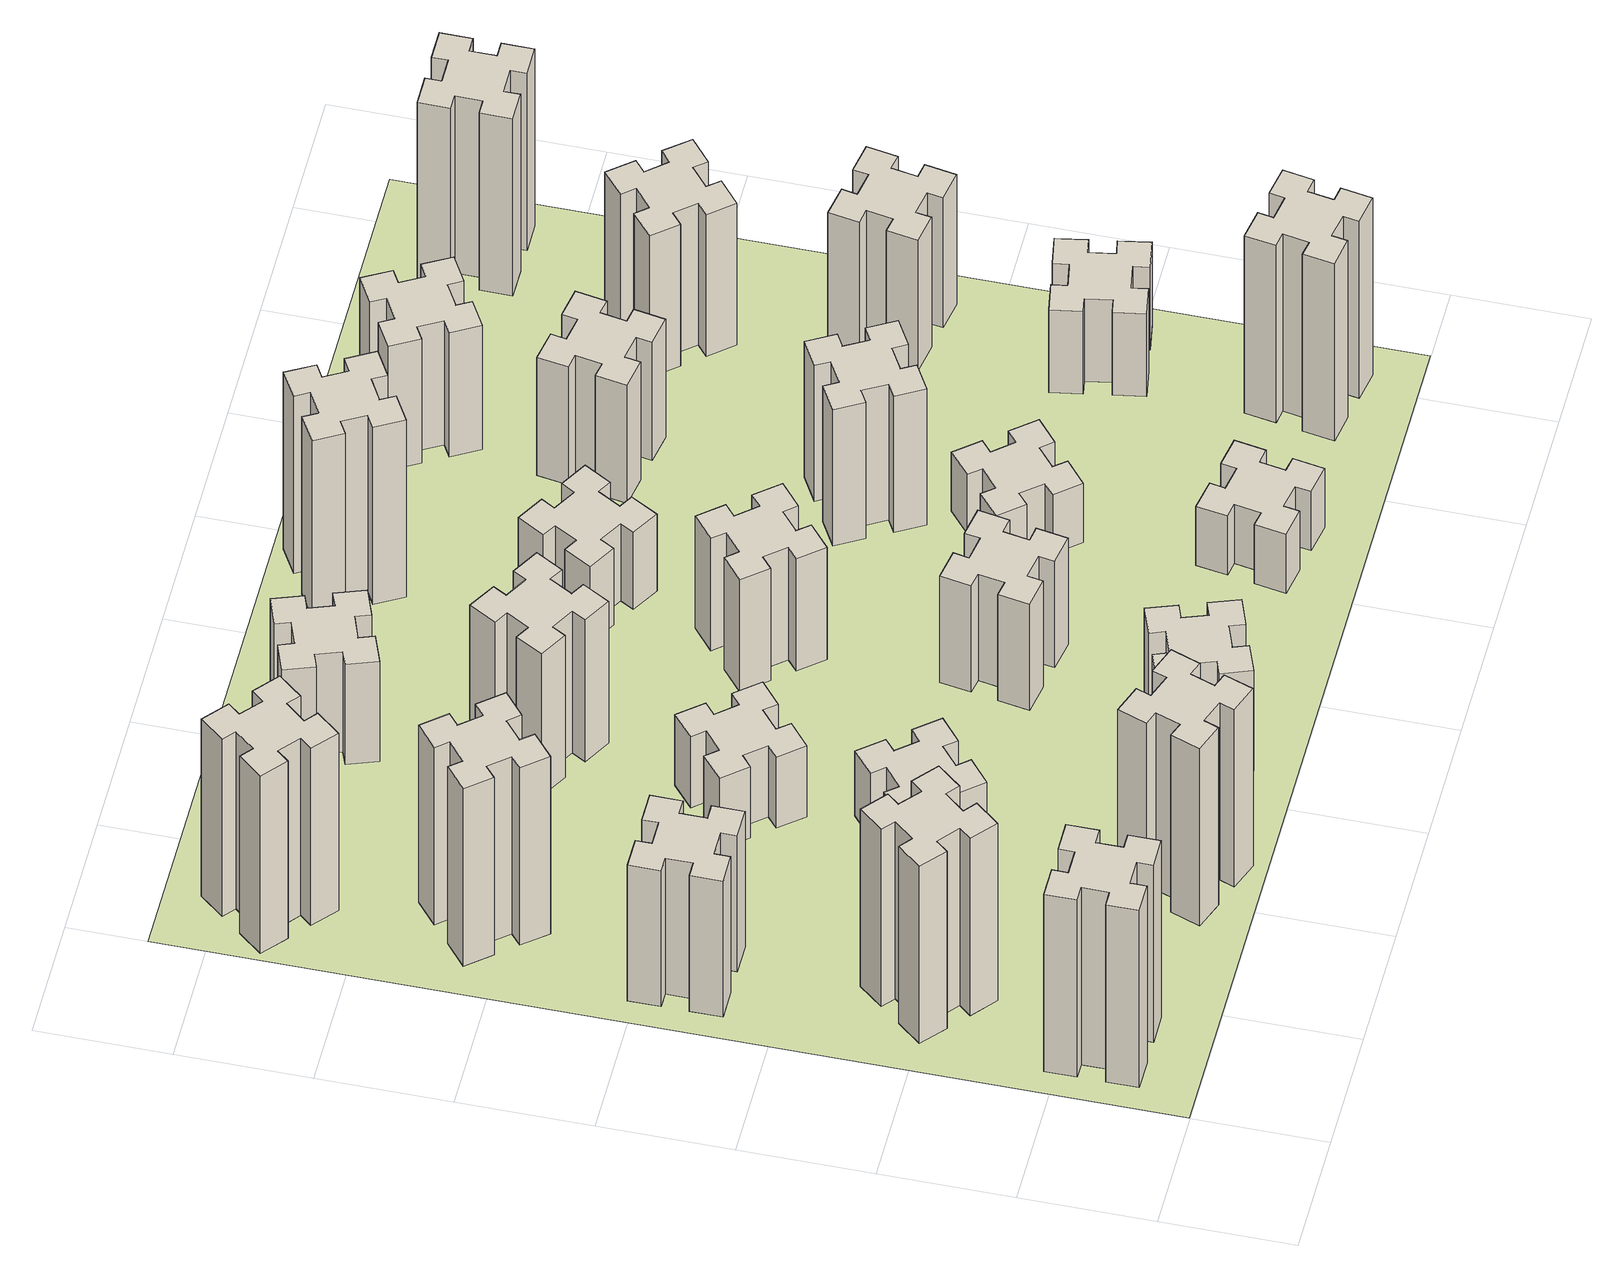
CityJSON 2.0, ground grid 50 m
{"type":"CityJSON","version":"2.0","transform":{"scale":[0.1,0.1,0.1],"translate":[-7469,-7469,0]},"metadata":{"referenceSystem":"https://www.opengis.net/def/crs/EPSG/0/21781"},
"CityObjects":{
"building1":{"type":"Building","attributes":{"class":"1000","function":"1000","usage":"1000","yearOfConstruction":2016,"roofType":"1000","measuredHeight":90,"storeysAboveGround":30,"storeysBelowGround":0},"geometry":[{"type":"Solid","lod":"1","boundaries":[[[[0,1,2,3,4,5,6,7,8,9,10,11,12,13,14,15,16,17,18,19]],[[17,16,20,21]],[[16,15,22,20]],[[15,14,23,22]],[[14,13,24,23]],[[13,12,25,24]],[[12,11,26,25]],[[11,10,27,26]],[[10,9,28,27]],[[9,8,29,28]],[[8,7,30,29]],[[7,6,31,30]],[[6,5,32,31]],[[5,4,33,32]],[[4,3,34,33]],[[3,2,35,34]],[[2,1,36,35]],[[1,0,37,36]],[[0,19,38,37]],[[19,18,39,38]],[[18,17,21,39]],[[24,25,26,27,28,29,30,31,32,33,34,35,36,37,38,39,21,20,22,23]]]]}]},
"building2":{"type":"Building","attributes":{"class":"1000","function":"1000","usage":"1000","yearOfConstruction":2016,"roofType":"1000","measuredHeight":90,"storeysAboveGround":30,"storeysBelowGround":0},"geometry":[{"type":"Solid","lod":"1","boundaries":[[[[40,41,42,43,44,45,46,47,48,49,50,51,52,53,54,55,56,57,58,59]],[[57,56,60,61]],[[56,55,62,60]],[[55,54,63,62]],[[54,53,64,63]],[[53,52,65,64]],[[52,51,66,65]],[[51,50,67,66]],[[50,49,68,67]],[[49,48,69,68]],[[48,47,70,69]],[[47,46,71,70]],[[46,45,72,71]],[[45,44,73,72]],[[44,43,74,73]],[[43,42,75,74]],[[42,41,76,75]],[[41,40,77,76]],[[40,59,78,77]],[[59,58,79,78]],[[58,57,61,79]],[[64,65,66,67,68,69,70,71,72,73,74,75,76,77,78,79,61,60,62,63]]]]}]},
"building3":{"type":"Building","attributes":{"class":"1000","function":"1000","usage":"1000","yearOfConstruction":2016,"roofType":"1000","measuredHeight":69,"storeysAboveGround":30,"storeysBelowGround":0},"geometry":[{"type":"Solid","lod":"1","boundaries":[[[[80,81,82,83,84,85,86,87,88,89,90,91,92,93,94,95,96,97,98,99]],[[97,96,100,101]],[[96,95,102,100]],[[95,94,103,102]],[[94,93,104,103]],[[93,92,105,104]],[[92,91,106,105]],[[91,90,107,106]],[[90,89,108,107]],[[89,88,109,108]],[[88,87,110,109]],[[87,86,111,110]],[[86,85,112,111]],[[85,84,113,112]],[[84,83,114,113]],[[83,82,115,114]],[[82,81,116,115]],[[81,80,117,116]],[[80,99,118,117]],[[99,98,119,118]],[[98,97,101,119]],[[104,105,106,107,108,109,110,111,112,113,114,115,116,117,118,119,101,100,102,103]]]]}]},
"building4":{"type":"Building","attributes":{"class":"1000","function":"1000","usage":"1000","yearOfConstruction":2016,"roofType":"1000","measuredHeight":90,"storeysAboveGround":30,"storeysBelowGround":0},"geometry":[{"type":"Solid","lod":"1","boundaries":[[[[120,121,122,123,124,125,126,127,128,129,130,131,132,133,134,135,136,137,138,139]],[[137,136,140,141]],[[136,135,142,140]],[[135,134,143,142]],[[134,133,144,143]],[[133,132,145,144]],[[132,131,146,145]],[[131,130,147,146]],[[130,129,148,147]],[[129,128,149,148]],[[128,127,150,149]],[[127,126,151,150]],[[126,125,152,151]],[[125,124,153,152]],[[124,123,154,153]],[[123,122,155,154]],[[122,121,156,155]],[[121,120,157,156]],[[120,139,158,157]],[[139,138,159,158]],[[138,137,141,159]],[[144,145,146,147,148,149,150,151,152,153,154,155,156,157,158,159,141,140,142,143]]]]}]},
"building5":{"type":"Building","attributes":{"class":"1000","function":"1000","usage":"1000","yearOfConstruction":2016,"roofType":"1000","measuredHeight":90,"storeysAboveGround":30,"storeysBelowGround":0},"geometry":[{"type":"Solid","lod":"1","boundaries":[[[[160,161,162,163,164,165,166,167,168,169,170,171,172,173,174,175,176,177,178,179]],[[177,176,180,181]],[[176,175,182,180]],[[175,174,183,182]],[[174,173,184,183]],[[173,172,185,184]],[[172,171,186,185]],[[171,170,187,186]],[[170,169,188,187]],[[169,168,189,188]],[[168,167,190,189]],[[167,166,191,190]],[[166,165,192,191]],[[165,164,193,192]],[[164,163,194,193]],[[163,162,195,194]],[[162,161,196,195]],[[161,160,197,196]],[[160,179,198,197]],[[179,178,199,198]],[[178,177,181,199]],[[184,185,186,187,188,189,190,191,192,193,194,195,196,197,198,199,181,180,182,183]]]]}]},
"building6":{"type":"Building","attributes":{"class":"1000","function":"1000","usage":"1000","yearOfConstruction":2016,"roofType":"1000","measuredHeight":90,"storeysAboveGround":30,"storeysBelowGround":0},"geometry":[{"type":"Solid","lod":"1","boundaries":[[[[200,201,202,203,204,205,206,207,208,209,210,211,212,213,214,215,216,217,218,219]],[[217,216,220,221]],[[216,215,222,220]],[[215,214,223,222]],[[214,213,224,223]],[[213,212,225,224]],[[212,211,226,225]],[[211,210,227,226]],[[210,209,228,227]],[[209,208,229,228]],[[208,207,230,229]],[[207,206,231,230]],[[206,205,232,231]],[[205,204,233,232]],[[204,203,234,233]],[[203,202,235,234]],[[202,201,236,235]],[[201,200,237,236]],[[200,219,238,237]],[[219,218,239,238]],[[218,217,221,239]],[[224,225,226,227,228,229,230,231,232,233,234,235,236,237,238,239,221,220,222,223]]]]}]},
"building7":{"type":"Building","attributes":{"class":"1000","function":"1000","usage":"1000","yearOfConstruction":2016,"roofType":"1000","measuredHeight":33,"storeysAboveGround":30,"storeysBelowGround":0},"geometry":[{"type":"Solid","lod":"1","boundaries":[[[[240,241,242,243,244,245,246,247,248,249,250,251,252,253,254,255,256,257,258,259]],[[257,256,260,261]],[[256,255,262,260]],[[255,254,263,262]],[[254,253,264,263]],[[253,252,265,264]],[[252,251,266,265]],[[251,250,267,266]],[[250,249,268,267]],[[249,248,269,268]],[[248,247,270,269]],[[247,246,271,270]],[[246,245,272,271]],[[245,244,273,272]],[[244,243,274,273]],[[243,242,275,274]],[[242,241,276,275]],[[241,240,277,276]],[[240,259,278,277]],[[259,258,279,278]],[[258,257,261,279]],[[264,265,266,267,268,269,270,271,272,273,274,275,276,277,278,279,261,260,262,263]]]]}]},
"building8":{"type":"Building","attributes":{"class":"1000","function":"1000","usage":"1000","yearOfConstruction":2016,"roofType":"1000","measuredHeight":36,"storeysAboveGround":30,"storeysBelowGround":0},"geometry":[{"type":"Solid","lod":"1","boundaries":[[[[280,281,282,283,284,285,286,287,288,289,290,291,292,293,294,295,296,297,298,299]],[[297,296,300,301]],[[296,295,302,300]],[[295,294,303,302]],[[294,293,304,303]],[[293,292,305,304]],[[292,291,306,305]],[[291,290,307,306]],[[290,289,308,307]],[[289,288,309,308]],[[288,287,310,309]],[[287,286,311,310]],[[286,285,312,311]],[[285,284,313,312]],[[284,283,314,313]],[[283,282,315,314]],[[282,281,316,315]],[[281,280,317,316]],[[280,299,318,317]],[[299,298,319,318]],[[298,297,301,319]],[[304,305,306,307,308,309,310,311,312,313,314,315,316,317,318,319,301,300,302,303]]]]}]},
"building9":{"type":"Building","attributes":{"class":"1000","function":"1000","usage":"1000","yearOfConstruction":2016,"roofType":"1000","measuredHeight":51,"storeysAboveGround":30,"storeysBelowGround":0},"geometry":[{"type":"Solid","lod":"1","boundaries":[[[[320,321,322,323,324,325,326,327,328,329,330,331,332,333,334,335,336,337,338,339]],[[337,336,340,341]],[[336,335,342,340]],[[335,334,343,342]],[[334,333,344,343]],[[333,332,345,344]],[[332,331,346,345]],[[331,330,347,346]],[[330,329,348,347]],[[329,328,349,348]],[[328,327,350,349]],[[327,326,351,350]],[[326,325,352,351]],[[325,324,353,352]],[[324,323,354,353]],[[323,322,355,354]],[[322,321,356,355]],[[321,320,357,356]],[[320,339,358,357]],[[339,338,359,358]],[[338,337,341,359]],[[344,345,346,347,348,349,350,351,352,353,354,355,356,357,358,359,341,340,342,343]]]]}]},
"building10":{"type":"Building","attributes":{"class":"1000","function":"1000","usage":"1000","yearOfConstruction":2016,"roofType":"1000","measuredHeight":72,"storeysAboveGround":30,"storeysBelowGround":0},"geometry":[{"type":"Solid","lod":"1","boundaries":[[[[360,361,362,363,364,365,366,367,368,369,370,371,372,373,374,375,376,377,378,379]],[[377,376,380,381]],[[376,375,382,380]],[[375,374,383,382]],[[374,373,384,383]],[[373,372,385,384]],[[372,371,386,385]],[[371,370,387,386]],[[370,369,388,387]],[[369,368,389,388]],[[368,367,390,389]],[[367,366,391,390]],[[366,365,392,391]],[[365,364,393,392]],[[364,363,394,393]],[[363,362,395,394]],[[362,361,396,395]],[[361,360,397,396]],[[360,379,398,397]],[[379,378,399,398]],[[378,377,381,399]],[[384,385,386,387,388,389,390,391,392,393,394,395,396,397,398,399,381,380,382,383]]]]}]},
"building11":{"type":"Building","attributes":{"class":"1000","function":"1000","usage":"1000","yearOfConstruction":2016,"roofType":"1000","measuredHeight":51,"storeysAboveGround":30,"storeysBelowGround":0},"geometry":[{"type":"Solid","lod":"1","boundaries":[[[[400,401,402,403,404,405,406,407,408,409,410,411,412,413,414,415,416,417,418,419]],[[417,416,420,421]],[[416,415,422,420]],[[415,414,423,422]],[[414,413,424,423]],[[413,412,425,424]],[[412,411,426,425]],[[411,410,427,426]],[[410,409,428,427]],[[409,408,429,428]],[[408,407,430,429]],[[407,406,431,430]],[[406,405,432,431]],[[405,404,433,432]],[[404,403,434,433]],[[403,402,435,434]],[[402,401,436,435]],[[401,400,437,436]],[[400,419,438,437]],[[419,418,439,438]],[[418,417,421,439]],[[424,425,426,427,428,429,430,431,432,433,434,435,436,437,438,439,421,420,422,423]]]]}]},
"building12":{"type":"Building","attributes":{"class":"1000","function":"1000","usage":"1000","yearOfConstruction":2016,"roofType":"1000","measuredHeight":54,"storeysAboveGround":30,"storeysBelowGround":0},"geometry":[{"type":"Solid","lod":"1","boundaries":[[[[440,441,442,443,444,445,446,447,448,449,450,451,452,453,454,455,456,457,458,459]],[[457,456,460,461]],[[456,455,462,460]],[[455,454,463,462]],[[454,453,464,463]],[[453,452,465,464]],[[452,451,466,465]],[[451,450,467,466]],[[450,449,468,467]],[[449,448,469,468]],[[448,447,470,469]],[[447,446,471,470]],[[446,445,472,471]],[[445,444,473,472]],[[444,443,474,473]],[[443,442,475,474]],[[442,441,476,475]],[[441,440,477,476]],[[440,459,478,477]],[[459,458,479,478]],[[458,457,461,479]],[[464,465,466,467,468,469,470,471,472,473,474,475,476,477,478,479,461,460,462,463]]]]}]},
"building13":{"type":"Building","attributes":{"class":"1000","function":"1000","usage":"1000","yearOfConstruction":2016,"roofType":"1000","measuredHeight":57,"storeysAboveGround":30,"storeysBelowGround":0},"geometry":[{"type":"Solid","lod":"1","boundaries":[[[[480,481,482,483,484,485,486,487,488,489,490,491,492,493,494,495,496,497,498,499]],[[497,496,500,501]],[[496,495,502,500]],[[495,494,503,502]],[[494,493,504,503]],[[493,492,505,504]],[[492,491,506,505]],[[491,490,507,506]],[[490,489,508,507]],[[489,488,509,508]],[[488,487,510,509]],[[487,486,511,510]],[[486,485,512,511]],[[485,484,513,512]],[[484,483,514,513]],[[483,482,515,514]],[[482,481,516,515]],[[481,480,517,516]],[[480,499,518,517]],[[499,498,519,518]],[[498,497,501,519]],[[504,505,506,507,508,509,510,511,512,513,514,515,516,517,518,519,501,500,502,503]]]]}]},
"building14":{"type":"Building","attributes":{"class":"1000","function":"1000","usage":"1000","yearOfConstruction":2016,"roofType":"1000","measuredHeight":39,"storeysAboveGround":30,"storeysBelowGround":0},"geometry":[{"type":"Solid","lod":"1","boundaries":[[[[520,521,522,523,524,525,526,527,528,529,530,531,532,533,534,535,536,537,538,539]],[[537,536,540,541]],[[536,535,542,540]],[[535,534,543,542]],[[534,533,544,543]],[[533,532,545,544]],[[532,531,546,545]],[[531,530,547,546]],[[530,529,548,547]],[[529,528,549,548]],[[528,527,550,549]],[[527,526,551,550]],[[526,525,552,551]],[[525,524,553,552]],[[524,523,554,553]],[[523,522,555,554]],[[522,521,556,555]],[[521,520,557,556]],[[520,539,558,557]],[[539,538,559,558]],[[538,537,541,559]],[[544,545,546,547,548,549,550,551,552,553,554,555,556,557,558,559,541,540,542,543]]]]}]},
"building15":{"type":"Building","attributes":{"class":"1000","function":"1000","usage":"1000","yearOfConstruction":2016,"roofType":"1000","measuredHeight":30,"storeysAboveGround":30,"storeysBelowGround":0},"geometry":[{"type":"Solid","lod":"1","boundaries":[[[[560,561,562,563,564,565,566,567,568,569,570,571,572,573,574,575,576,577,578,579]],[[577,576,580,581]],[[576,575,582,580]],[[575,574,583,582]],[[574,573,584,583]],[[573,572,585,584]],[[572,571,586,585]],[[571,570,587,586]],[[570,569,588,587]],[[569,568,589,588]],[[568,567,590,589]],[[567,566,591,590]],[[566,565,592,591]],[[565,564,593,592]],[[564,563,594,593]],[[563,562,595,594]],[[562,561,596,595]],[[561,560,597,596]],[[560,579,598,597]],[[579,578,599,598]],[[578,577,581,599]],[[584,585,586,587,588,589,590,591,592,593,594,595,596,597,598,599,581,580,582,583]]]]}]},
"building16":{"type":"Building","attributes":{"class":"1000","function":"1000","usage":"1000","yearOfConstruction":2016,"roofType":"1000","measuredHeight":90,"storeysAboveGround":30,"storeysBelowGround":0},"geometry":[{"type":"Solid","lod":"1","boundaries":[[[[600,601,602,603,604,605,606,607,608,609,610,611,612,613,614,615,616,617,618,619]],[[617,616,620,621]],[[616,615,622,620]],[[615,614,623,622]],[[614,613,624,623]],[[613,612,625,624]],[[612,611,626,625]],[[611,610,627,626]],[[610,609,628,627]],[[609,608,629,628]],[[608,607,630,629]],[[607,606,631,630]],[[606,605,632,631]],[[605,604,633,632]],[[604,603,634,633]],[[603,602,635,634]],[[602,601,636,635]],[[601,600,637,636]],[[600,619,638,637]],[[619,618,639,638]],[[618,617,621,639]],[[624,625,626,627,628,629,630,631,632,633,634,635,636,637,638,639,621,620,622,623]]]]}]},
"building17":{"type":"Building","attributes":{"class":"1000","function":"1000","usage":"1000","yearOfConstruction":2016,"roofType":"1000","measuredHeight":30,"storeysAboveGround":30,"storeysBelowGround":0},"geometry":[{"type":"Solid","lod":"1","boundaries":[[[[640,641,642,643,644,645,646,647,648,649,650,651,652,653,654,655,656,657,658,659]],[[657,656,660,661]],[[656,655,662,660]],[[655,654,663,662]],[[654,653,664,663]],[[653,652,665,664]],[[652,651,666,665]],[[651,650,667,666]],[[650,649,668,667]],[[649,648,669,668]],[[648,647,670,669]],[[647,646,671,670]],[[646,645,672,671]],[[645,644,673,672]],[[644,643,674,673]],[[643,642,675,674]],[[642,641,676,675]],[[641,640,677,676]],[[640,659,678,677]],[[659,658,679,678]],[[658,657,661,679]],[[664,665,666,667,668,669,670,671,672,673,674,675,676,677,678,679,661,660,662,663]]]]}]},
"building18":{"type":"Building","attributes":{"class":"1000","function":"1000","usage":"1000","yearOfConstruction":2016,"roofType":"1000","measuredHeight":69,"storeysAboveGround":30,"storeysBelowGround":0},"geometry":[{"type":"Solid","lod":"1","boundaries":[[[[680,681,682,683,684,685,686,687,688,689,690,691,692,693,694,695,696,697,698,699]],[[697,696,700,701]],[[696,695,702,700]],[[695,694,703,702]],[[694,693,704,703]],[[693,692,705,704]],[[692,691,706,705]],[[691,690,707,706]],[[690,689,708,707]],[[689,688,709,708]],[[688,687,710,709]],[[687,686,711,710]],[[686,685,712,711]],[[685,684,713,712]],[[684,683,714,713]],[[683,682,715,714]],[[682,681,716,715]],[[681,680,717,716]],[[680,699,718,717]],[[699,698,719,718]],[[698,697,701,719]],[[704,705,706,707,708,709,710,711,712,713,714,715,716,717,718,719,701,700,702,703]]]]}]},
"building19":{"type":"Building","attributes":{"class":"1000","function":"1000","usage":"1000","yearOfConstruction":2016,"roofType":"1000","measuredHeight":60,"storeysAboveGround":30,"storeysBelowGround":0},"geometry":[{"type":"Solid","lod":"1","boundaries":[[[[720,721,722,723,724,725,726,727,728,729,730,731,732,733,734,735,736,737,738,739]],[[737,736,740,741]],[[736,735,742,740]],[[735,734,743,742]],[[734,733,744,743]],[[733,732,745,744]],[[732,731,746,745]],[[731,730,747,746]],[[730,729,748,747]],[[729,728,749,748]],[[728,727,750,749]],[[727,726,751,750]],[[726,725,752,751]],[[725,724,753,752]],[[724,723,754,753]],[[723,722,755,754]],[[722,721,756,755]],[[721,720,757,756]],[[720,739,758,757]],[[739,738,759,758]],[[738,737,741,759]],[[744,745,746,747,748,749,750,751,752,753,754,755,756,757,758,759,741,740,742,743]]]]}]},
"building20":{"type":"Building","attributes":{"class":"1000","function":"1000","usage":"1000","yearOfConstruction":2016,"roofType":"1000","measuredHeight":90,"storeysAboveGround":30,"storeysBelowGround":0},"geometry":[{"type":"Solid","lod":"1","boundaries":[[[[760,761,762,763,764,765,766,767,768,769,770,771,772,773,774,775,776,777,778,779]],[[777,776,780,781]],[[776,775,782,780]],[[775,774,783,782]],[[774,773,784,783]],[[773,772,785,784]],[[772,771,786,785]],[[771,770,787,786]],[[770,769,788,787]],[[769,768,789,788]],[[768,767,790,789]],[[767,766,791,790]],[[766,765,792,791]],[[765,764,793,792]],[[764,763,794,793]],[[763,762,795,794]],[[762,761,796,795]],[[761,760,797,796]],[[760,779,798,797]],[[779,778,799,798]],[[778,777,781,799]],[[784,785,786,787,788,789,790,791,792,793,794,795,796,797,798,799,781,780,782,783]]]]}]},
"building21":{"type":"Building","attributes":{"class":"1000","function":"1000","usage":"1000","yearOfConstruction":2016,"roofType":"1000","measuredHeight":63,"storeysAboveGround":30,"storeysBelowGround":0},"geometry":[{"type":"Solid","lod":"1","boundaries":[[[[800,801,802,803,804,805,806,807,808,809,810,811,812,813,814,815,816,817,818,819]],[[817,816,820,821]],[[816,815,822,820]],[[815,814,823,822]],[[814,813,824,823]],[[813,812,825,824]],[[812,811,826,825]],[[811,810,827,826]],[[810,809,828,827]],[[809,808,829,828]],[[808,807,830,829]],[[807,806,831,830]],[[806,805,832,831]],[[805,804,833,832]],[[804,803,834,833]],[[803,802,835,834]],[[802,801,836,835]],[[801,800,837,836]],[[800,819,838,837]],[[819,818,839,838]],[[818,817,821,839]],[[824,825,826,827,828,829,830,831,832,833,834,835,836,837,838,839,821,820,822,823]]]]}]},
"building22":{"type":"Building","attributes":{"class":"1000","function":"1000","usage":"1000","yearOfConstruction":2016,"roofType":"1000","measuredHeight":42,"storeysAboveGround":30,"storeysBelowGround":0},"geometry":[{"type":"Solid","lod":"1","boundaries":[[[[840,841,842,843,844,845,846,847,848,849,850,851,852,853,854,855,856,857,858,859]],[[857,856,860,861]],[[856,855,862,860]],[[855,854,863,862]],[[854,853,864,863]],[[853,852,865,864]],[[852,851,866,865]],[[851,850,867,866]],[[850,849,868,867]],[[849,848,869,868]],[[848,847,870,869]],[[847,846,871,870]],[[846,845,872,871]],[[845,844,873,872]],[[844,843,874,873]],[[843,842,875,874]],[[842,841,876,875]],[[841,840,877,876]],[[840,859,878,877]],[[859,858,879,878]],[[858,857,861,879]],[[864,865,866,867,868,869,870,871,872,873,874,875,876,877,878,879,861,860,862,863]]]]}]},
"building23":{"type":"Building","attributes":{"class":"1000","function":"1000","usage":"1000","yearOfConstruction":2016,"roofType":"1000","measuredHeight":66,"storeysAboveGround":30,"storeysBelowGround":0},"geometry":[{"type":"Solid","lod":"1","boundaries":[[[[880,881,882,883,884,885,886,887,888,889,890,891,892,893,894,895,896,897,898,899]],[[897,896,900,901]],[[896,895,902,900]],[[895,894,903,902]],[[894,893,904,903]],[[893,892,905,904]],[[892,891,906,905]],[[891,890,907,906]],[[890,889,908,907]],[[889,888,909,908]],[[888,887,910,909]],[[887,886,911,910]],[[886,885,912,911]],[[885,884,913,912]],[[884,883,914,913]],[[883,882,915,914]],[[882,881,916,915]],[[881,880,917,916]],[[880,899,918,917]],[[899,898,919,918]],[[898,897,901,919]],[[904,905,906,907,908,909,910,911,912,913,914,915,916,917,918,919,901,900,902,903]]]]}]},
"building24":{"type":"Building","attributes":{"class":"1000","function":"1000","usage":"1000","yearOfConstruction":2016,"roofType":"1000","measuredHeight":72,"storeysAboveGround":30,"storeysBelowGround":0},"geometry":[{"type":"Solid","lod":"1","boundaries":[[[[920,921,922,923,924,925,926,927,928,929,930,931,932,933,934,935,936,937,938,939]],[[937,936,940,941]],[[936,935,942,940]],[[935,934,943,942]],[[934,933,944,943]],[[933,932,945,944]],[[932,931,946,945]],[[931,930,947,946]],[[930,929,948,947]],[[929,928,949,948]],[[928,927,950,949]],[[927,926,951,950]],[[926,925,952,951]],[[925,924,953,952]],[[924,923,954,953]],[[923,922,955,954]],[[922,921,956,955]],[[921,920,957,956]],[[920,939,958,957]],[[939,938,959,958]],[[938,937,941,959]],[[944,945,946,947,948,949,950,951,952,953,954,955,956,957,958,959,941,940,942,943]]]]}]},
"building25":{"type":"Building","attributes":{"class":"1000","function":"1000","usage":"1000","yearOfConstruction":2016,"roofType":"1000","measuredHeight":90,"storeysAboveGround":30,"storeysBelowGround":0},"geometry":[{"type":"Solid","lod":"1","boundaries":[[[[960,961,962,963,964,965,966,967,968,969,970,971,972,973,974,975,976,977,978,979]],[[977,976,980,981]],[[976,975,982,980]],[[975,974,983,982]],[[974,973,984,983]],[[973,972,985,984]],[[972,971,986,985]],[[971,970,987,986]],[[970,969,988,987]],[[969,968,989,988]],[[968,967,990,989]],[[967,966,991,990]],[[966,965,992,991]],[[965,964,993,992]],[[964,963,994,993]],[[963,962,995,994]],[[962,961,996,995]],[[961,960,997,996]],[[960,979,998,997]],[[979,978,999,998]],[[978,977,981,999]],[[984,985,986,987,988,989,990,991,992,993,994,995,996,997,998,999,981,980,982,983]]]]}]},
"landuse1":{"type":"LandUse","attributes":{"name":"plot1","function":"1010"},"geometry":[{"type":"MultiSurface","lod":"1","boundaries":[[[1000,1001,1002,1003]]]}]}
},
"vertices":[
[165,425,0],[165,325,0],[105,325,0],[105,205,0],[225,205,0],[225,265,0],[325,265,0],[325,205,0],[445,205,0],[445,325,0],[385,325,0],[385,425,0],[445,425,0],[445,545,0],[325,545,0],[325,485,0],[225,485,0],[225,545,0],[105,545,0],[105,425,0],[225,485,900],[225,545,900],[325,485,900],[325,545,900],[445,545,900],[445,425,900],[385,425,900],[385,325,900],[445,325,900],[445,205,900],[325,205,900],[325,265,900],[225,265,900],[225,205,900],[105,205,900],[105,325,900],[165,325,900],[165,425,900],[105,425,900],[105,545,900],
[484,1067,0],[408,1132,0],[446,1178,0],[354,1255,0],[277,1163,0],[323,1124,0],[259,1048,0],[213,1086,0],[136,994,0],[228,917,0],[266,963,0],[343,899,0],[304,853,0],[396,776,0],[473,868,0],[427,906,0],[492,983,0],[538,944,0],[615,1036,0],[523,1113,0],[492,983,900],[538,944,900],[427,906,900],[473,868,900],[396,776,900],[304,853,900],[343,899,900],[266,963,900],[228,917,900],[136,994,900],[213,1086,900],[259,1048,900],[323,1124,900],[277,1163,900],[354,1255,900],[446,1178,900],[408,1132,900],[484,1067,900],[523,1113,900],[615,1036,900],
[325,1965,0],[225,1965,0],[225,2025,0],[105,2025,0],[105,1905,0],[165,1905,0],[165,1805,0],[105,1805,0],[105,1685,0],[225,1685,0],[225,1745,0],[325,1745,0],[325,1685,0],[445,1685,0],[445,1805,0],[385,1805,0],[385,1905,0],[445,1905,0],[445,2025,0],[325,2025,0],[385,1905,690],[445,1905,690],[385,1805,690],[445,1805,690],[445,1685,690],[325,1685,690],[325,1745,690],[225,1745,690],[225,1685,690],[105,1685,690],[105,1805,690],[165,1805,690],[165,1905,690],[105,1905,690],[105,2025,690],[225,2025,690],[225,1965,690],[325,1965,690],[325,2025,690],[445,2025,690],
[492,2628,0],[427,2704,0],[473,2743,0],[396,2835,0],[304,2758,0],[343,2712,0],[266,2647,0],[228,2693,0],[136,2616,0],[213,2524,0],[259,2563,0],[323,2486,0],[277,2448,0],[354,2356,0],[446,2433,0],[408,2479,0],[484,2543,0],[523,2497,0],[615,2574,0],[538,2666,0],[484,2543,900],[523,2497,900],[408,2479,900],[446,2433,900],[354,2356,900],[277,2448,900],[323,2486,900],[259,2563,900],[213,2524,900],[136,2616,900],[228,2693,900],[266,2647,900],[343,2712,900],[304,2758,900],[396,2835,900],[473,2743,900],[427,2704,900],[492,2628,900],[538,2666,900],[615,2574,900],
[1029,360,0],[995,266,0],[939,287,0],[897,174,0],[1010,133,0],[1031,189,0],[1125,155,0],[1104,99,0],[1217,57,0],[1258,170,0],[1202,191,0],[1236,285,0],[1292,264,0],[1333,377,0],[1220,418,0],[1200,362,0],[1106,396,0],[1127,452,0],[1014,493,0],[973,380,0],[1106,396,900],[1127,452,900],[1200,362,900],[1220,418,900],[1333,377,900],[1292,264,900],[1236,285,900],[1202,191,900],[1258,170,900],[1217,57,900],[1104,99,900],[1125,155,900],[1031,189,900],[1010,133,900],[897,174,900],[939,287,900],[995,266,900],[1029,360,900],[973,380,900],[1014,493,900],
[384,3387,0],[308,3452,0],[346,3498,0],[254,3575,0],[177,3483,0],[223,3444,0],[159,3368,0],[113,3406,0],[36,3314,0],[128,3237,0],[166,3283,0],[243,3219,0],[204,3173,0],[296,3096,0],[373,3188,0],[327,3226,0],[392,3303,0],[438,3264,0],[515,3356,0],[423,3433,0],[392,3303,900],[438,3264,900],[327,3226,900],[373,3188,900],[296,3096,900],[204,3173,900],[243,3219,900],[166,3283,900],[128,3237,900],[36,3314,900],[113,3406,900],[159,3368,900],[223,3444,900],[177,3483,900],[254,3575,900],[346,3498,900],[308,3452,900],[384,3387,900],[423,3433,900],[515,3356,900],
[1083,1332,0],[1006,1267,0],[968,1313,0],[876,1236,0],[953,1144,0],[999,1183,0],[1063,1106,0],[1017,1068,0],[1094,976,0],[1186,1053,0],[1148,1099,0],[1224,1163,0],[1263,1117,0],[1355,1194,0],[1278,1286,0],[1232,1248,0],[1167,1324,0],[1213,1363,0],[1136,1455,0],[1044,1378,0],[1167,1324,330],[1213,1363,330],[1232,1248,330],[1278,1286,330],[1355,1194,330],[1263,1117,330],[1224,1163,330],[1148,1099,330],[1186,1053,330],[1094,976,330],[1017,1068,330],[1063,1106,330],[999,1183,330],[953,1144,330],[876,1236,330],[968,1313,330],[1006,1267,330],[1083,1332,330],[1044,1378,330],[1136,1455,330],
[1083,1972,0],[1006,1907,0],[968,1953,0],[876,1876,0],[953,1784,0],[999,1823,0],[1063,1746,0],[1017,1708,0],[1094,1616,0],[1186,1693,0],[1148,1739,0],[1224,1803,0],[1263,1757,0],[1355,1834,0],[1278,1926,0],[1232,1888,0],[1167,1964,0],[1213,2003,0],[1136,2095,0],[1044,2018,0],[1167,1964,360],[1213,2003,360],[1232,1888,360],[1278,1926,360],[1355,1834,360],[1263,1757,360],[1224,1803,360],[1148,1739,360],[1186,1693,360],[1094,1616,360],[1017,1708,360],[1063,1746,360],[999,1823,360],[953,1784,360],[876,1876,360],[968,1953,360],[1006,1907,360],[1083,1972,360],[1044,2018,360],[1136,2095,360],
[1765,496,0],[1671,462,0],[1650,518,0],[1537,477,0],[1579,364,0],[1635,385,0],[1669,291,0],[1613,270,0],[1654,157,0],[1767,199,0],[1746,255,0],[1840,289,0],[1860,233,0],[1973,274,0],[1932,387,0],[1876,366,0],[1842,460,0],[1898,480,0],[1857,593,0],[1744,552,0],[1842,460,510],[1898,480,510],[1876,366,510],[1932,387,510],[1973,274,510],[1860,233,510],[1840,289,510],[1746,255,510],[1767,199,510],[1654,157,510],[1613,270,510],[1669,291,510],[1635,385,510],[1579,364,510],[1537,477,510],[1650,518,510],[1671,462,510],[1765,496,510],[1744,552,510],[1857,593,510],
[1314,2666,0],[1227,2716,0],[1257,2768,0],[1153,2828,0],[1093,2724,0],[1145,2694,0],[1095,2607,0],[1043,2637,0],[983,2533,0],[1087,2473,0],[1117,2525,0],[1204,2475,0],[1174,2423,0],[1278,2363,0],[1338,2467,0],[1286,2497,0],[1336,2584,0],[1388,2554,0],[1448,2658,0],[1344,2718,0],[1336,2584,720],[1388,2554,720],[1286,2497,720],[1338,2467,720],[1278,2363,720],[1174,2423,720],[1204,2475,720],[1117,2525,720],[1087,2473,720],[983,2533,720],[1043,2637,720],[1095,2607,720],[1145,2694,720],[1093,2724,720],[1153,2828,720],[1257,2768,720],[1227,2716,720],[1314,2666,720],[1344,2718,720],[1448,2658,720],
[1125,3456,0],[1031,3422,0],[1010,3478,0],[897,3437,0],[939,3324,0],[995,3345,0],[1029,3251,0],[973,3230,0],[1014,3117,0],[1127,3159,0],[1106,3215,0],[1200,3249,0],[1220,3193,0],[1333,3234,0],[1292,3347,0],[1236,3326,0],[1202,3420,0],[1258,3440,0],[1217,3553,0],[1104,3512,0],[1202,3420,510],[1258,3440,510],[1236,3326,510],[1292,3347,510],[1333,3234,510],[1220,3193,510],[1200,3249,510],[1106,3215,510],[1127,3159,510],[1014,3117,510],[973,3230,510],[1029,3251,510],[995,3345,510],[939,3324,510],[897,3437,510],[1010,3478,510],[1031,3422,510],[1125,3456,510],[1104,3512,510],[1217,3553,510],
[2055,1047,0],[2072,1145,0],[2131,1135,0],[2152,1253,0],[2034,1274,0],[2024,1215,0],[1925,1232,0],[1936,1291,0],[1817,1312,0],[1797,1194,0],[1856,1184,0],[1838,1085,0],[1779,1096,0],[1758,977,0],[1877,957,0],[1887,1016,0],[1985,998,0],[1975,939,0],[2093,918,0],[2114,1037,0],[1985,998,540],[1975,939,540],[1887,1016,540],[1877,957,540],[1758,977,540],[1779,1096,540],[1838,1085,540],[1856,1184,540],[1797,1194,540],[1817,1312,540],[1936,1291,540],[1925,1232,540],[2024,1215,540],[2034,1274,540],[2152,1253,540],[2131,1135,540],[2072,1145,540],[2055,1047,540],[2114,1037,540],[2093,918,540],
[1972,1988,0],[1907,2064,0],[1953,2103,0],[1876,2195,0],[1784,2118,0],[1823,2072,0],[1746,2007,0],[1708,2053,0],[1616,1976,0],[1693,1884,0],[1739,1923,0],[1803,1846,0],[1757,1808,0],[1834,1716,0],[1926,1793,0],[1888,1839,0],[1964,1903,0],[2003,1857,0],[2095,1934,0],[2018,2026,0],[1964,1903,570],[2003,1857,570],[1888,1839,570],[1926,1793,570],[1834,1716,570],[1757,1808,570],[1803,1846,570],[1739,1923,570],[1693,1884,570],[1616,1976,570],[1708,2053,570],[1746,2007,570],[1823,2072,570],[1784,2118,570],[1876,2195,570],[1953,2103,570],[1907,2064,570],[1972,1988,570],[2018,2026,570],[2095,1934,570],
[2026,2497,0],[2076,2584,0],[2128,2554,0],[2188,2658,0],[2084,2718,0],[2054,2666,0],[1967,2716,0],[1997,2768,0],[1893,2828,0],[1833,2724,0],[1885,2694,0],[1835,2607,0],[1783,2637,0],[1723,2533,0],[1827,2473,0],[1857,2525,0],[1944,2475,0],[1914,2423,0],[2018,2363,0],[2078,2467,0],[1944,2475,390],[1914,2423,390],[1857,2525,390],[1827,2473,390],[1723,2533,390],[1783,2637,390],[1835,2607,390],[1885,2694,390],[1833,2724,390],[1893,2828,390],[1997,2768,390],[1967,2716,390],[2054,2666,390],[2084,2718,390],[2188,2658,390],[2128,2554,390],[2076,2584,390],[2026,2497,390],[2078,2467,390],[2018,2363,390],
[2596,444,0],[2578,345,0],[2519,356,0],[2498,237,0],[2617,217,0],[2627,276,0],[2725,258,0],[2715,199,0],[2833,178,0],[2854,297,0],[2795,307,0],[2812,405,0],[2871,395,0],[2892,513,0],[2774,534,0],[2764,475,0],[2665,492,0],[2676,551,0],[2557,572,0],[2537,454,0],[2665,492,300],[2676,551,300],[2764,475,300],[2774,534,300],[2892,513,300],[2871,395,300],[2812,405,300],[2795,307,300],[2854,297,300],[2833,178,300],[2715,199,300],[2725,258,300],[2627,276,300],[2617,217,300],[2498,237,300],[2519,356,300],[2578,345,300],[2596,444,300],[2537,454,300],[2557,572,300],
[1844,3556,0],[1757,3506,0],[1727,3558,0],[1623,3498,0],[1683,3394,0],[1735,3424,0],[1785,3337,0],[1733,3307,0],[1793,3203,0],[1897,3263,0],[1867,3315,0],[1954,3365,0],[1984,3313,0],[2088,3373,0],[2028,3477,0],[1976,3447,0],[1926,3534,0],[1978,3564,0],[1918,3668,0],[1814,3608,0],[1926,3534,900],[1978,3564,900],[1976,3447,900],[2028,3477,900],[2088,3373,900],[1984,3313,900],[1954,3365,900],[1867,3315,900],[1897,3263,900],[1793,3203,900],[1733,3307,900],[1785,3337,900],[1735,3424,900],[1683,3394,900],[1623,3498,900],[1727,3558,900],[1757,3506,900],[1844,3556,900],[1814,3608,900],[1918,3668,900],
[2628,1099,0],[2704,1163,0],[2743,1117,0],[2835,1194,0],[2758,1286,0],[2712,1248,0],[2647,1324,0],[2693,1363,0],[2616,1455,0],[2524,1378,0],[2563,1332,0],[2486,1267,0],[2448,1313,0],[2356,1236,0],[2433,1144,0],[2479,1183,0],[2543,1106,0],[2497,1068,0],[2574,976,0],[2666,1053,0],[2543,1106,300],[2497,1068,300],[2479,1183,300],[2433,1144,300],[2356,1236,300],[2448,1313,300],[2486,1267,300],[2563,1332,300],[2524,1378,300],[2616,1455,300],[2693,1363,300],[2647,1324,300],[2712,1248,300],[2758,1286,300],[2835,1194,300],[2743,1117,300],[2704,1163,300],[2628,1099,300],[2666,1053,300],[2574,976,300],
[2475,1744,0],[2525,1657,0],[2473,1627,0],[2533,1523,0],[2637,1583,0],[2607,1635,0],[2694,1685,0],[2724,1633,0],[2828,1693,0],[2768,1797,0],[2716,1767,0],[2666,1854,0],[2718,1884,0],[2658,1988,0],[2554,1928,0],[2584,1876,0],[2497,1826,0],[2467,1878,0],[2363,1818,0],[2423,1714,0],[2497,1826,690],[2467,1878,690],[2584,1876,690],[2554,1928,690],[2658,1988,690],[2718,1884,690],[2666,1854,690],[2716,1767,690],[2768,1797,690],[2828,1693,690],[2724,1633,690],[2694,1685,690],[2607,1635,690],[2637,1583,690],[2533,1523,690],[2473,1627,690],[2525,1657,690],[2475,1744,690],[2423,1714,690],[2363,1818,690],
[2664,2795,0],[2565,2812,0],[2576,2871,0],[2457,2892,0],[2437,2774,0],[2496,2764,0],[2478,2665,0],[2419,2676,0],[2398,2557,0],[2517,2537,0],[2527,2596,0],[2625,2578,0],[2615,2519,0],[2733,2498,0],[2754,2617,0],[2695,2627,0],[2712,2725,0],[2771,2715,0],[2792,2833,0],[2674,2854,0],[2712,2725,600],[2771,2715,600],[2695,2627,600],[2754,2617,600],[2733,2498,600],[2615,2519,600],[2625,2578,600],[2527,2596,600],[2517,2537,600],[2398,2557,600],[2419,2676,600],[2478,2665,600],[2496,2764,600],[2437,2774,600],[2457,2892,600],[2576,2871,600],[2565,2812,600],[2664,2795,600],[2674,2854,600],[2792,2833,600],
[3504,475,0],[3405,492,0],[3416,551,0],[3297,572,0],[3277,454,0],[3336,444,0],[3318,345,0],[3259,356,0],[3238,237,0],[3357,217,0],[3367,276,0],[3465,258,0],[3455,199,0],[3573,178,0],[3594,297,0],[3535,307,0],[3552,405,0],[3611,395,0],[3632,513,0],[3514,534,0],[3552,405,900],[3611,395,900],[3535,307,900],[3594,297,900],[3573,178,900],[3455,199,900],[3465,258,900],[3367,276,900],[3357,217,900],[3238,237,900],[3259,356,900],[3318,345,900],[3336,444,900],[3277,454,900],[3297,572,900],[3416,551,900],[3405,492,900],[3504,475,900],[3514,534,900],[3632,513,900],
[2716,3347,0],[2666,3434,0],[2718,3464,0],[2658,3568,0],[2554,3508,0],[2584,3456,0],[2497,3406,0],[2467,3458,0],[2363,3398,0],[2423,3294,0],[2475,3324,0],[2525,3237,0],[2473,3207,0],[2533,3103,0],[2637,3163,0],[2607,3215,0],[2694,3265,0],[2724,3213,0],[2828,3273,0],[2768,3377,0],[2694,3265,630],[2724,3213,630],[2607,3215,630],[2637,3163,630],[2533,3103,630],[2473,3207,630],[2525,3237,630],[2475,3324,630],[2423,3294,630],[2363,3398,630],[2467,3458,630],[2497,3406,630],[2584,3456,630],[2554,3508,630],[2658,3568,630],[2718,3464,630],[2666,3434,630],[2716,3347,630],[2768,3377,630],[2828,3273,630],
[3405,998,0],[3504,1016,0],[3514,957,0],[3632,977,0],[3611,1096,0],[3552,1085,0],[3535,1184,0],[3594,1194,0],[3573,1312,0],[3455,1291,0],[3465,1232,0],[3367,1215,0],[3357,1274,0],[3238,1253,0],[3259,1135,0],[3318,1145,0],[3336,1047,0],[3277,1037,0],[3297,918,0],[3416,939,0],[3336,1047,420],[3277,1037,420],[3318,1145,420],[3259,1135,420],[3238,1253,420],[3357,1274,420],[3367,1215,420],[3465,1232,420],[3455,1291,420],[3573,1312,420],[3594,1194,420],[3535,1184,420],[3552,1085,420],[3611,1096,420],[3632,977,420],[3514,957,420],[3504,1016,420],[3405,998,420],[3416,939,420],[3297,918,420],
[3367,1756,0],[3465,1738,0],[3455,1679,0],[3573,1658,0],[3594,1777,0],[3535,1787,0],[3552,1885,0],[3611,1875,0],[3632,1993,0],[3514,2014,0],[3504,1955,0],[3405,1972,0],[3416,2031,0],[3297,2052,0],[3277,1934,0],[3336,1924,0],[3318,1825,0],[3259,1836,0],[3238,1717,0],[3357,1697,0],[3318,1825,660],[3259,1836,660],[3336,1924,660],[3277,1934,660],[3297,2052,660],[3416,2031,660],[3405,1972,660],[3504,1955,660],[3514,2014,660],[3632,1993,660],[3611,1875,660],[3552,1885,660],[3535,1787,660],[3594,1777,660],[3573,1658,660],[3455,1679,660],[3465,1738,660],[3367,1756,660],[3357,1697,660],[3238,1717,660],
[3119,2563,0],[3183,2486,0],[3137,2448,0],[3214,2356,0],[3306,2433,0],[3268,2479,0],[3344,2543,0],[3383,2497,0],[3475,2574,0],[3398,2666,0],[3352,2628,0],[3287,2704,0],[3333,2743,0],[3256,2835,0],[3164,2758,0],[3203,2712,0],[3126,2647,0],[3088,2693,0],[2996,2616,0],[3073,2524,0],[3126,2647,720],[3088,2693,720],[3203,2712,720],[3164,2758,720],[3256,2835,720],[3333,2743,720],[3287,2704,720],[3352,2628,720],[3398,2666,720],[3475,2574,720],[3383,2497,720],[3344,2543,720],[3268,2479,720],[3306,2433,720],[3214,2356,720],[3137,2448,720],[3183,2486,720],[3119,2563,720],[3073,2524,720],[2996,2616,720],
[3385,3225,0],[3485,3225,0],[3485,3165,0],[3605,3165,0],[3605,3285,0],[3545,3285,0],[3545,3385,0],[3605,3385,0],[3605,3505,0],[3485,3505,0],[3485,3445,0],[3385,3445,0],[3385,3505,0],[3265,3505,0],[3265,3385,0],[3325,3385,0],[3325,3285,0],[3265,3285,0],[3265,3165,0],[3385,3165,0],[3325,3285,900],[3265,3285,900],[3325,3385,900],[3265,3385,900],[3265,3505,900],[3385,3505,900],[3385,3445,900],[3485,3445,900],[3485,3505,900],[3605,3505,900],[3605,3385,900],[3545,3385,900],[3545,3285,900],[3605,3285,900],[3605,3165,900],[3485,3165,900],[3485,3225,900],[3385,3225,900],[3385,3165,900],[3265,3165,900],
[5,3705,0],[3705,3705,0],[3705,5,0],[5,5,0]
]}
